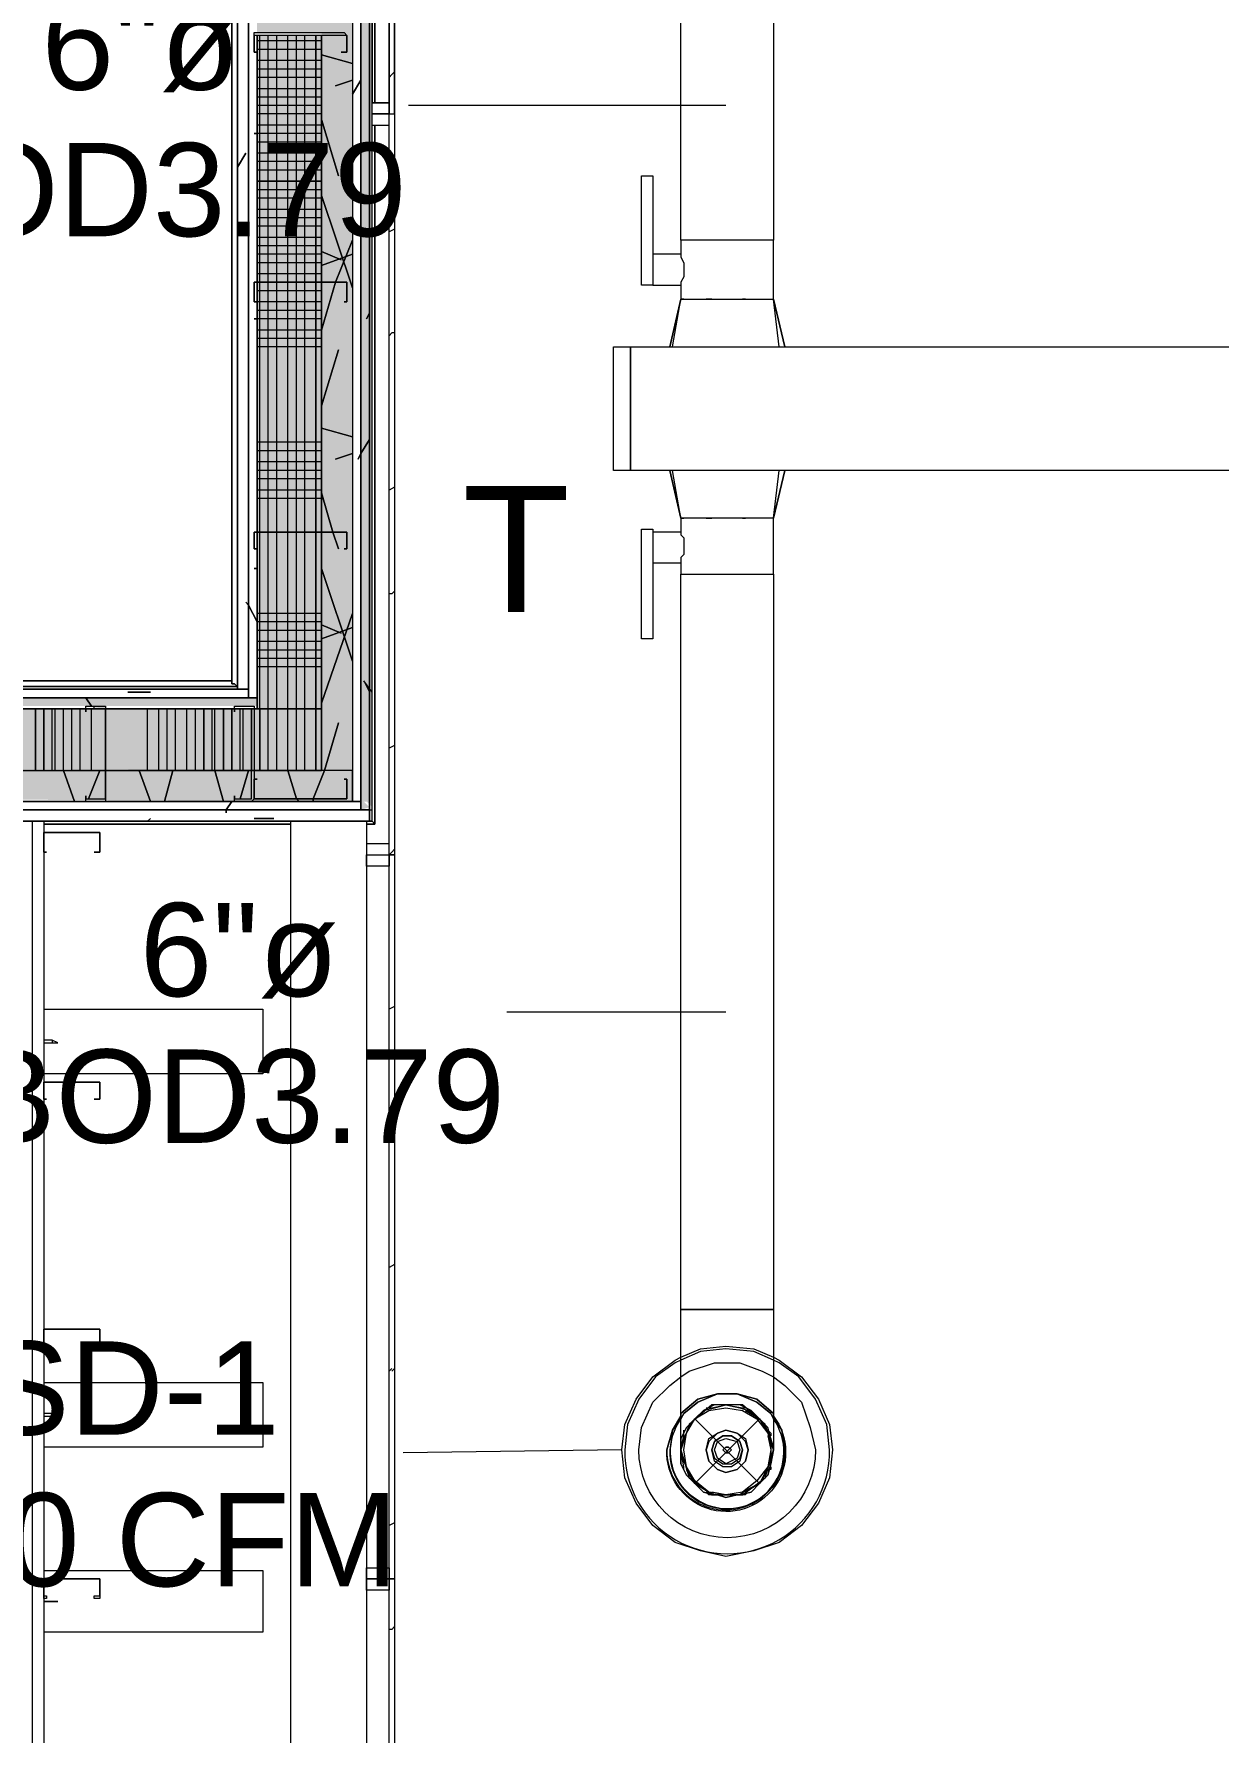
# Model space of a CAD drawing. Header units: metres. Extents: x 98 to 337, y -7 to 53.
# Drawn here: x 122.169 to 124.101, y 17.793 to 20.565 of the extents above; entities that cross this region are included whole.
import ezdxf

# ---------------------------------------------------------------- set-up
doc = ezdxf.new("R2010")
doc.units = ezdxf.units.M
doc.layers.add('HVAC - Ductos', color=5, linetype='Continuous', lineweight=0)
doc.layers.add('PDF_Text', color=7, linetype='Continuous', lineweight=0)
doc.layers.add('PDF_Geometry', color=7, linetype='Continuous', lineweight=0, true_color=0xaaaaaa)
doc.layers.add('PDF_Solid Fills', color=7, linetype='Continuous', lineweight=0, true_color=0xffffff)
doc.styles.add('PDF Helvetica', font='')
doc.styles.get('PDF Helvetica').set_extended_font_data('Helvetica')

msp = doc.modelspace()

# ---------------------------------------------------------------- hatches: boundary and pattern name
at = {"layer": 'PDF_Solid Fills', "lineweight": 0, "transparency": 33554559}
for points in [[(122.7114, 19.312), (122.7206, 19.3028), (122.7206, 23.8937), (122.7023, 23.8937), (122.7023, 19.2982), (122.7024, 19.2982), (122.716, 19.3028), (122.7069, 19.312)], [(122.6381, 22.597), (122.6747, 22.597), (122.6702, 22.5238), (122.6702, 22.5283), (122.6656, 22.5283), (122.6656, 22.5924), (122.6381, 22.5924), (122.6381, 19.3624), (122.6885, 19.3624), (122.6885, 23.8295), (122.6381, 23.8295), (122.6381, 23.5867), (122.6656, 23.5867), (122.6656, 23.6554), (122.6702, 23.66), (122.6747, 23.66), (122.6747, 23.5775), (122.6381, 23.5775)], [(122.6381, 22.597), (122.6747, 22.597), (122.6702, 22.5238), (122.6702, 22.5283), (122.6656, 22.5283), (122.6656, 22.5924), (122.6381, 22.5924), (122.6381, 19.3624), (122.6885, 19.3624), (122.6885, 23.8295), (122.6381, 23.8295), (122.6381, 23.5867), (122.6656, 23.5867), (122.6656, 23.6554), (122.6702, 23.66), (122.6747, 23.66), (122.6747, 23.5775), (122.6381, 23.5775)], [(121.8822, 19.3669), (122.6381, 19.3624), (122.6381, 19.4631), (118.7711, 19.4631), (118.7711, 19.3624), (121.8776, 19.3669)], [(121.0391, 19.4631), (121.0391, 19.4677), (121.0666, 19.4677), (121.4415, 19.4631), (121.4423, 19.4631), (121.4423, 19.4677), (121.4743, 19.4677), (121.863, 19.4631), (121.8638, 19.4631), (121.8638, 19.4677), (122.2533, 19.4677), (122.2853, 19.4631), (122.2854, 19.4631), (122.2854, 19.4677), (122.5327, 19.4677), (122.5327, 19.4815), (118.872, 19.4815), (118.872, 19.4631), (118.8723, 19.4631), (119.0094, 19.4677), (119.0369, 19.4677), (120.6279, 19.4631), (120.6314, 19.4631), (120.6314, 19.4677), (120.6588, 19.4677), (121.0383, 19.4631)], [(118.8732, 19.4631), (119.4126, 19.4677), (119.4447, 19.4677), (121.2186, 19.4631), (121.2224, 19.4631), (121.2224, 19.4677), (122.5327, 19.4677), (122.5327, 19.4815), (118.872, 19.4815), (118.872, 19.4631)], [(122.5236, 19.3165), (122.6885, 19.312), (122.6885, 19.3624), (118.7207, 19.3624), (118.7207, 19.3165)], [(121.8776, 19.3165), (122.6885, 19.312), (122.6885, 19.3624), (118.7253, 19.3624), (118.7253, 19.3165)]]:
    msp.add_hatch(color=256, dxfattribs=at).paths.add_polyline_path(points)
h = msp.add_hatch(color=256, dxfattribs=at)
h.paths.add_polyline_path([(122.6381, 23.6874), (122.6381, 23.7241), (122.5327, 23.7241), (122.5327, 23.6874)])
h.paths.add_polyline_path([(122.6381, 20.5627), (122.5327, 20.5627), (122.5327, 19.4632), (122.6381, 19.4632)])
h.paths.add_polyline_path([(122.6381, 23.5775), (122.5327, 23.5775), (122.5327, 20.5673), (122.6381, 20.5673), (122.6381, 22.5924), (122.6015, 22.597), (122.6381, 22.597)])
h.paths.add_polyline_path([(122.6381, 23.6829), (122.5327, 23.6829), (122.5327, 23.5821), (122.5969, 23.5867), (122.6381, 23.5867)])
h = msp.add_hatch(color=256, dxfattribs=at)
h.paths.add_polyline_path([(122.6381, 23.6874), (122.6381, 23.7241), (122.5327, 23.7241), (122.5327, 23.6874)])
h.paths.add_polyline_path([(122.6381, 20.5627), (122.5327, 20.5627), (122.5327, 19.4632), (122.6381, 19.4632)])
h.paths.add_polyline_path([(122.6381, 23.5775), (122.5327, 23.5775), (122.5327, 20.5673), (122.6381, 20.5673), (122.6381, 22.5924), (122.6015, 22.597), (122.6381, 22.597)])
h.paths.add_polyline_path([(122.6381, 23.6829), (122.5327, 23.6829), (122.5327, 23.5821), (122.5969, 23.5867), (122.6381, 23.5867)])

# ---------------------------------------------------------------- linework, layer by layer
at = {"layer": 'HVAC - Ductos', "lineweight": 0}
for points in [[(123.3758, 21.502), (123.3758, 20.2283), (123.3712, 20.2283), (123.3666, 20.2283), (123.3529, 20.2283), (123.3391, 20.2283), (123.3208, 20.2283), (123.2979, 20.2283), (123.2796, 20.2283), (123.2612, 20.2283), (123.2475, 20.2283), (123.2337, 20.2283), (123.2245, 20.2283), (123.2245, 21.502)], [(123.2245, 20.2054), (123.2245, 20.2008), (123.2291, 20.1916), (123.2291, 20.1825), (123.2291, 20.1779), (123.2291, 20.1688), (123.2245, 20.1596), (123.2245, 20.155)], [(123.2109, 20.0542), (123.2245, 20.1321), (123.2063, 20.0542), (123.2109, 20.0542), (123.2154, 20.0542), (123.2245, 20.0542)], [(123.2063, 20.0542), (123.2245, 20.1321)], [(123.3758, 20.0542), (123.385, 20.0542), (123.3758, 20.1321)], [(123.3941, 20.0542), (123.3758, 20.1321), (123.3941, 20.0542)], [(123.2291, 20.0542), (123.2475, 20.0542)], [(123.2521, 20.0542), (123.2567, 20.0542), (123.2658, 20.0542), (123.2796, 20.0542), (123.2842, 20.0542), (123.2887, 20.0542), (123.3116, 20.0542), (123.3162, 20.0542), (123.3208, 20.0542), (123.3345, 20.0542), (123.3437, 20.0542), (123.3483, 20.0542), (123.3529, 20.0542), (123.3712, 20.0542)], [(123.3896, 20.0542), (123.3941, 20.0542)], [(123.2245, 19.8526), (123.2154, 19.8526), (123.2109, 19.8526), (123.2063, 19.8526), (123.2245, 19.7747), (123.2063, 19.8526)], [(123.2245, 19.7747), (123.2291, 19.7747), (123.2245, 19.7747), (123.2109, 19.8526)], [(123.2475, 19.8526), (123.2291, 19.8526)], [(123.3712, 19.8526), (123.3529, 19.8526), (123.3483, 19.8526), (123.3437, 19.8526), (123.3345, 19.8526), (123.3208, 19.8526), (123.3162, 19.8526), (123.3116, 19.8526), (123.2887, 19.8526), (123.2842, 19.8526), (123.2796, 19.8526), (123.2658, 19.8526), (123.2567, 19.8526), (123.2521, 19.8526)], [(123.3941, 19.8526), (123.3896, 19.8526), (123.385, 19.8526), (123.3758, 19.8526)], [(123.3941, 19.8526), (123.3758, 19.7747), (123.3941, 19.8526)], [(123.3758, 19.7747), (123.385, 19.8526)], [(123.2245, 19.7518), (123.2245, 19.7472), (123.2291, 19.7426), (123.2291, 19.7335), (123.2291, 19.7243), (123.2291, 19.7152), (123.2245, 19.7106), (123.2245, 19.706), (123.2245, 19.7014)], [(123.2245, 18.2536), (123.2245, 18.2673), (123.2245, 18.2949), (123.2245, 18.3315), (123.2245, 18.3773), (123.2245, 18.4277), (123.2245, 18.4827), (123.2337, 18.4827), (123.2475, 18.4827), (123.2612, 18.4827), (123.2796, 18.4827), (123.2979, 18.4827), (123.3208, 18.4827), (123.3391, 18.4827), (123.3529, 18.4827), (123.3666, 18.4827), (123.3712, 18.4827), (123.3758, 18.4827), (123.3758, 18.446), (123.3758, 18.3956), (123.3758, 18.3452), (123.3758, 18.3086), (123.3758, 18.2765), (123.3758, 18.2582), (123.3758, 18.2536), (123.3712, 18.2307), (123.3666, 18.2124), (123.3529, 18.1986), (123.3391, 18.1848), (123.3208, 18.1802), (123.3391, 18.1848), (123.3529, 18.1986), (123.3666, 18.2124), (123.3712, 18.2307), (123.3758, 18.2536), (123.3758, 18.2582), (123.3758, 18.2536)], [(123.2245, 18.4048), (123.2567, 18.4185), (123.2979, 18.4231), (123.3437, 18.4185), (123.3758, 18.4048)], [(123.3758, 18.4002), (123.3437, 18.414), (123.2979, 18.4185), (123.2567, 18.414), (123.2245, 18.4002)], [(123.3758, 18.4048), (123.385, 18.4002), (123.4216, 18.3727), (123.4491, 18.3361), (123.4674, 18.2949), (123.472, 18.2536), (123.4674, 18.2078), (123.4491, 18.1665), (123.4216, 18.1299), (123.385, 18.1024), (123.3437, 18.0886), (123.2979, 18.0795), (123.2567, 18.0886), (123.2154, 18.1024), (123.1787, 18.1299), (123.1513, 18.1665), (123.1329, 18.2078), (123.1283, 18.2536), (123.1329, 18.2949), (123.1513, 18.3361), (123.1787, 18.3727), (123.2154, 18.4002), (123.2245, 18.4048)], [(123.2245, 18.3727), (123.2383, 18.3819), (123.2796, 18.3956), (123.3208, 18.3956), (123.3574, 18.3819), (123.3758, 18.3727)], [(123.2658, 18.3223), (123.2704, 18.3223), (123.275, 18.3223), (123.2979, 18.3269), (123.2796, 18.3269), (123.2612, 18.3177), (123.2475, 18.304), (123.2337, 18.2903), (123.2245, 18.2719), (123.2245, 18.2582)], [(123.3758, 18.2582), (123.3712, 18.2719), (123.3712, 18.2536), (123.3712, 18.2353), (123.362, 18.2169), (123.3529, 18.1986), (123.3345, 18.1894), (123.3208, 18.1802), (123.3162, 18.1802), (123.3208, 18.1802), (123.2979, 18.1802), (123.2796, 18.1802), (123.2842, 18.1802), (123.2796, 18.1802), (123.2612, 18.1894), (123.2475, 18.1986), (123.2383, 18.2169), (123.2291, 18.2353), (123.2245, 18.2536), (123.2291, 18.2719), (123.2383, 18.2903), (123.2475, 18.304), (123.2612, 18.3177), (123.2796, 18.3223), (123.2979, 18.3269), (123.3253, 18.3223), (123.3299, 18.3223)], [(123.2337, 18.2811), (123.2475, 18.304), (123.2704, 18.3177)], [(123.2475, 18.304), (123.3529, 18.1986)], [(123.3529, 18.304), (123.2475, 18.1986)], [(123.3299, 18.3177), (123.3529, 18.304), (123.3666, 18.2811)], [(123.2291, 18.2261), (123.2245, 18.2536), (123.2291, 18.2765), (123.2291, 18.2811), (123.2291, 18.2857)], [(123.3666, 18.2857), (123.3712, 18.2811), (123.3712, 18.2765)], [(123.3666, 18.2765), (123.3712, 18.2536), (123.3666, 18.2261)], [(123.2291, 18.2215), (123.2291, 18.2261)], [(123.2704, 18.1848), (123.2475, 18.1986), (123.2337, 18.2215)], [(123.3666, 18.2215), (123.3529, 18.1986), (123.3299, 18.1848)], [(123.3712, 18.2261), (123.3712, 18.2215), (123.3666, 18.2215)], [(123.275, 18.1802), (123.2704, 18.1802), (123.2658, 18.1848)], [(123.3253, 18.1848), (123.2979, 18.1802), (123.275, 18.1848)], [(123.3299, 18.1848), (123.3299, 18.1802), (123.3253, 18.1802)]]:
    msp.add_lwpolyline(points, dxfattribs=at)
for points in [[(123.1605, 20.3337), (123.1787, 20.3337), (123.1787, 20.155), (123.1605, 20.155)], [(123.1787, 20.2054), (123.1787, 20.2008), (123.1787, 20.1962), (123.1787, 20.1916), (123.1787, 20.1871), (123.1787, 20.1825), (123.1787, 20.1733), (123.1787, 20.1688), (123.1787, 20.1642), (123.1787, 20.1596), (123.1787, 20.155), (123.2245, 20.155), (123.2245, 20.1321), (123.2291, 20.1321), (123.2245, 20.1321), (123.2291, 20.1321), (123.2337, 20.1321), (123.2475, 20.1321), (123.2612, 20.1321), (123.2796, 20.1321), (123.2979, 20.1321), (123.3208, 20.1321), (123.3391, 20.1321), (123.3529, 20.1321), (123.3666, 20.1321), (123.3712, 20.1321), (123.3758, 20.1321), (123.3758, 20.2283), (123.3712, 20.2283), (123.3666, 20.2283), (123.3529, 20.2283), (123.3391, 20.2283), (123.3208, 20.2283), (123.2979, 20.2283), (123.2796, 20.2283), (123.2612, 20.2283), (123.2475, 20.2283), (123.2337, 20.2283), (123.2245, 20.2283), (123.2245, 20.2054)], [(123.275, 20.1321), (123.2704, 20.1321), (123.2658, 20.1321), (123.2704, 20.1321)], [(123.3299, 20.1321), (123.3253, 20.1321)], [(123.1421, 20.0542), (123.1421, 19.8526), (123.1147, 19.8526), (123.1147, 20.0542)], [(123.1421, 20.0542), (125.9873, 20.0542), (125.9873, 19.8526), (123.1421, 19.8526)], [(123.1787, 19.7518), (123.1787, 19.7472), (123.1787, 19.7426), (123.1787, 19.7335), (123.1787, 19.7289), (123.1787, 19.7198), (123.1787, 19.7152), (123.1787, 19.7106), (123.1787, 19.706), (123.1787, 19.7014), (123.2245, 19.7014), (123.2245, 19.6831), (123.2337, 19.6831), (123.2475, 19.6831), (123.2612, 19.6831), (123.2796, 19.6831), (123.2979, 19.6831), (123.3208, 19.6831), (123.3391, 19.6831), (123.3529, 19.6831), (123.3666, 19.6831), (123.3712, 19.6831), (123.3758, 19.6831), (123.3758, 18.4827), (123.3712, 18.4827), (123.3666, 18.4827), (123.3529, 18.4827), (123.3391, 18.4827), (123.3208, 18.4827), (123.2979, 18.4827), (123.2796, 18.4827), (123.2612, 18.4827), (123.2475, 18.4827), (123.2337, 18.4827), (123.2245, 18.4827), (123.2245, 19.6831), (123.2337, 19.6831), (123.2475, 19.6831), (123.2612, 19.6831), (123.2796, 19.6831), (123.2979, 19.6831), (123.3208, 19.6831), (123.3391, 19.6831), (123.3529, 19.6831), (123.3666, 19.6831), (123.3712, 19.6831), (123.3758, 19.6831), (123.3758, 19.7747), (123.3712, 19.7747), (123.3666, 19.7747), (123.3529, 19.7747), (123.3391, 19.7747), (123.3208, 19.7747), (123.2979, 19.7747), (123.2796, 19.7747), (123.2612, 19.7747), (123.2475, 19.7747), (123.2337, 19.7747), (123.2291, 19.7747), (123.2245, 19.7747), (123.2245, 19.7518)], [(123.2658, 19.7747), (123.2704, 19.7747), (123.275, 19.7747), (123.2704, 19.7747)], [(123.3253, 19.7747), (123.3299, 19.7747)], [(123.1605, 19.7564), (123.1787, 19.7564), (123.1787, 19.5777), (123.1605, 19.5777)], [(123.2245, 18.3131), (123.2521, 18.3361), (123.2842, 18.3452), (123.3162, 18.3452), (123.3483, 18.3361), (123.3758, 18.3131), (123.3758, 18.3086), (123.3758, 18.3131), (123.3483, 18.3361), (123.3162, 18.3452), (123.2842, 18.3452), (123.2521, 18.3361), (123.2245, 18.3131), (123.2245, 18.3086)], [(123.3712, 18.3131), (123.3483, 18.3315), (123.3162, 18.3452), (123.2842, 18.3452), (123.2521, 18.3315), (123.2291, 18.3131), (123.2245, 18.304), (123.2291, 18.3131), (123.2521, 18.3315), (123.2842, 18.3452), (123.3162, 18.3452), (123.3483, 18.3315), (123.3712, 18.3131), (123.3758, 18.304)], [(123.362, 18.2949), (123.3253, 18.3269), (123.275, 18.3269), (123.2383, 18.2949), (123.2245, 18.2536), (123.2383, 18.2078), (123.275, 18.1802), (123.3253, 18.1802), (123.362, 18.2078), (123.3758, 18.2536)], [(123.3208, 18.3223), (123.3345, 18.3177), (123.3529, 18.304), (123.362, 18.2903), (123.3712, 18.2719), (123.3666, 18.2903), (123.3529, 18.304), (123.3391, 18.3177), (123.3208, 18.3269), (123.2979, 18.3269)], [(123.2245, 18.3086), (123.2109, 18.2857), (123.2017, 18.2536), (123.2109, 18.2857)], [(123.3666, 18.2261), (123.3483, 18.2032), (123.3253, 18.1848), (123.2979, 18.1802), (123.2704, 18.1848), (123.2475, 18.2032), (123.2337, 18.2261), (123.2291, 18.2536), (123.2337, 18.2811), (123.2475, 18.304), (123.2704, 18.3177), (123.2979, 18.3223), (123.3253, 18.3177), (123.3483, 18.304), (123.3666, 18.2811), (123.3712, 18.2536)], [(123.2704, 18.2673), (123.2658, 18.2536), (123.2704, 18.2719), (123.2842, 18.2811), (123.2979, 18.2857), (123.3162, 18.2811), (123.3299, 18.2719), (123.3345, 18.2536), (123.3299, 18.2673), (123.3162, 18.2811), (123.2979, 18.2857), (123.2842, 18.2811)], [(123.2796, 18.2673), (123.275, 18.2536), (123.2796, 18.2673), (123.2933, 18.2765), (123.3071, 18.2765), (123.3208, 18.2673), (123.3253, 18.2536), (123.3208, 18.2673), (123.3071, 18.2765), (123.2933, 18.2765)], [(123.3162, 18.2399), (123.2979, 18.2307), (123.2842, 18.2399), (123.2796, 18.2536), (123.2842, 18.2673), (123.2979, 18.2719), (123.3162, 18.2673), (123.3208, 18.2536)], [(123.2245, 18.2582), (123.2245, 18.2536), (123.2245, 18.2307), (123.2337, 18.2124), (123.2475, 18.1986), (123.2612, 18.1848), (123.2796, 18.1802), (123.2612, 18.1848), (123.2475, 18.1986), (123.2337, 18.2124), (123.2245, 18.2307), (123.2245, 18.2536)], [(123.3299, 18.2353), (123.3345, 18.2536), (123.3299, 18.2353), (123.3162, 18.2215), (123.2979, 18.2169), (123.2842, 18.2215), (123.2704, 18.2353), (123.2658, 18.2536), (123.2704, 18.2353), (123.2842, 18.2215), (123.2979, 18.2169), (123.3162, 18.2215)], [(123.3208, 18.2399), (123.3253, 18.2536), (123.3208, 18.2353), (123.3071, 18.2261), (123.2933, 18.2261), (123.2796, 18.2353), (123.275, 18.2536), (123.2796, 18.2399), (123.2933, 18.2307), (123.3071, 18.2307)], [(123.2979, 18.2582), (123.2933, 18.2536), (123.2979, 18.2582), (123.3025, 18.2582), (123.3071, 18.2536), (123.3025, 18.2582)], [(123.3025, 18.249), (123.3071, 18.2536), (123.3025, 18.249), (123.2979, 18.249), (123.2933, 18.2536), (123.2979, 18.249)], [(123.2842, 18.1802), (123.2979, 18.1757), (123.3162, 18.1802), (123.2979, 18.1757)]]:
    msp.add_lwpolyline(points, close=True, dxfattribs=at)
for points in [[(123.2245, 18.4002), (123.2154, 18.3956), (123.1833, 18.3727), (123.1559, 18.3361), (123.1375, 18.2949), (123.1329, 18.2536, 1.013803), (123.4674, 18.2536), (123.4628, 18.2949), (123.4445, 18.3361), (123.417, 18.3727), (123.385, 18.3956), (123.3758, 18.4002)], [(123.3758, 18.3727), (123.3941, 18.3589), (123.4216, 18.3315), (123.4354, 18.2903), (123.4445, 18.2536, -0.994342), (123.1559, 18.2536), (123.1605, 18.2903), (123.1787, 18.3315), (123.2063, 18.3589), (123.2245, 18.3727)]]:
    msp.add_lwpolyline(points, format="xyb", dxfattribs=at)
msp.add_lwpolyline([(123.2245, 18.304), (123.2109, 18.2857), (123.2063, 18.2536, 1.387296), (123.3758, 18.304), (123.3896, 18.2857), (123.3941, 18.2536), (123.3896, 18.2857), (123.3758, 18.3086, -1.420897), (123.2017, 18.2536, 1.018374), (123.3941, 18.2536, -1.387316)], format="xyb", close=True, dxfattribs=at)
at = {"layer": 'PDF_Geometry', "lineweight": 0}
for points in [[(118.6887, 19.4953), (118.6887, 19.2798), (122.7206, 19.2798), (122.7206, 19.4953), (122.7206, 23.692), (122.7206, 23.912), (118.6887, 23.912), (118.6887, 23.692)], [(122.7206, 19.2798), (122.7206, 23.9074), (122.716, 23.9074), (122.716, 19.2798)], [(122.7023, 19.2982), (122.7023, 19.312), (122.7023, 19.4953), (122.7023, 23.692), (122.7023, 23.8753), (122.7023, 23.8937), (118.7071, 23.8937), (118.7071, 23.8753), (118.7071, 23.692), (118.7071, 19.4953), (118.7071, 19.312), (118.7071, 19.2982)], [(122.7023, 19.312), (122.7023, 23.8753), (122.6885, 23.8753), (122.6885, 19.312)], [(122.716, 19.2982), (122.716, 23.8937), (122.7023, 23.8937), (122.7023, 19.2982)], [(122.519, 19.4815), (122.519, 19.4953), (122.519, 23.692), (122.519, 23.7104), (118.8903, 23.7104), (118.8903, 23.692), (118.8903, 19.4953), (118.8903, 19.4815)], [(118.904, 23.692), (122.5006, 23.692), (122.5006, 19.4953), (118.904, 19.4953)], [(122.5006, 23.692), (122.5006, 19.4953), (122.519, 19.4953), (122.519, 23.692)], [(122.4915, 22.6062), (122.4915, 19.509), (118.9178, 19.509), (118.9132, 19.5044), (118.9086, 19.4998), (118.904, 19.4998), (122.5006, 19.4998), (118.9086, 19.4998), (122.5006, 19.4998), (122.4961, 19.5044), (122.4915, 19.5044), (122.4915, 19.509)], [(122.7252, 20.4528), (122.7252, 21.6211)], [(122.5282, 20.5627), (122.5282, 20.5673), (122.6747, 20.5673), (122.6793, 20.5627), (122.6793, 20.5353), (122.6702, 20.5353), (122.6793, 20.5353), (122.6793, 20.5627), (122.6747, 20.5627), (122.5282, 20.5627), (122.5282, 20.5353)], [(122.6289, 20.5627), (122.6289, 20.1596), (122.6289, 19.7518), (122.6289, 19.4631), (122.6289, 19.7518), (122.6289, 20.1596)], [(122.5327, 20.5353), (122.5282, 20.5353)], [(122.5327, 20.3245), (122.6381, 20.3245)], [(122.5282, 20.1596), (122.6747, 20.1596), (122.6793, 20.1596), (122.6793, 20.1275), (122.6747, 20.1275), (122.6793, 20.1275), (122.6793, 20.1596), (122.6747, 20.1596), (122.5282, 20.1596), (122.5282, 20.1275)], [(122.5327, 20.1275), (122.5282, 20.1275)], [(122.5282, 19.7518), (122.6747, 19.7518), (122.6793, 19.7518), (122.6793, 19.7243), (122.6747, 19.7243), (122.6793, 19.7243), (122.6793, 19.7518), (122.6747, 19.7518), (122.5282, 19.7518), (122.5282, 19.7243)], [(122.5327, 19.7243), (122.5282, 19.7243)], [(122.519, 19.4953), (118.8903, 19.4953), (118.8903, 19.4815), (122.519, 19.4815)], [(118.9636, 19.4953), (122.4044, 19.4953)], [(118.872, 19.4631), (122.5327, 19.4631), (122.5327, 19.4815), (118.872, 19.4815)], [(122.1708, 19.4631), (122.1708, 19.3624)], [(122.1846, 19.4631), (122.1846, 19.3624)], [(122.2854, 19.4677), (122.2854, 19.4631), (122.2854, 19.3165), (122.2854, 19.312), (122.2533, 19.312), (122.2533, 19.3211), (122.2533, 19.3165), (122.2854, 19.3165), (122.2854, 19.4631), (122.2533, 19.4631), (122.2533, 19.4586), (122.2533, 19.4677)], [(122.4457, 19.4631), (122.4457, 19.3624)], [(122.4778, 19.4631), (122.4778, 19.3624)], [(122.4915, 19.4631), (122.4915, 19.3624)], [(122.5236, 19.4677), (122.5282, 19.4677), (122.5282, 19.4631), (122.5282, 19.3165), (122.5236, 19.312), (122.4961, 19.312), (122.4961, 19.3211), (122.4961, 19.3165), (122.5236, 19.3165), (122.5236, 19.4631), (122.4961, 19.4631), (122.4961, 19.4586), (122.4961, 19.4677)], [(122.5236, 19.4631), (122.5236, 19.3624)], [(122.5373, 19.4631), (122.5373, 19.3624)], [(122.6289, 19.4631), (122.6289, 19.3624)], [(122.6793, 19.3165), (122.6747, 19.3165), (122.5282, 19.3165), (122.5282, 19.3486), (122.5327, 19.3486), (122.5282, 19.3486), (122.5282, 19.3165), (122.6747, 19.3165), (122.6793, 19.3165), (122.6793, 19.3486)], [(122.6747, 19.3486), (122.6793, 19.3486)], [(118.6887, 19.2798), (122.716, 19.2798), (122.716, 19.2982), (118.6887, 19.2982)], [(118.7071, 19.2982), (122.7023, 19.2982), (122.7023, 19.312), (118.7071, 19.312)], [(122.1846, 19.2753), (122.5877, 19.2753)], [(122.1846, 19.2616), (122.2762, 19.2616), (122.2762, 19.2295), (122.267, 19.2295), (122.2762, 19.2295), (122.2762, 19.2616), (122.1846, 19.2616), (122.1846, 19.2295)], [(122.1891, 19.2295), (122.1846, 19.2295)], [(122.7573, 18.0428), (122.7481, 18.0428), (122.7481, 19.2249), (122.7573, 19.2249)], [(122.1846, 18.8538), (122.2762, 18.8538), (122.2762, 18.8263), (122.267, 18.8263), (122.2762, 18.8263), (122.2762, 18.8538), (122.1846, 18.8538), (122.1846, 18.8263)], [(122.1891, 18.8263), (122.1846, 18.8263)], [(122.1846, 18.446), (122.1846, 18.4506), (122.2762, 18.4506), (122.2762, 18.446), (122.2762, 18.4185), (122.267, 18.4185), (122.2762, 18.4185), (122.2762, 18.446), (122.2762, 18.4506), (122.1846, 18.4506), (122.1846, 18.446), (122.1846, 18.4185)], [(122.1891, 18.4185), (122.1846, 18.4185)], [(122.7114, 18.0428), (122.7114, 18.0612), (122.7481, 18.0612), (122.7481, 18.0428)], [(122.1846, 18.0428), (122.2762, 18.0428), (122.2762, 18.0108), (122.267, 18.0108), (122.267, 18.0154), (122.2762, 18.0154), (122.2762, 18.0428), (122.1846, 18.0428), (122.1846, 18.0154), (122.1891, 18.0154), (122.1891, 18.0108), (122.1846, 18.0108)], [(122.7114, 18.0245), (122.7114, 18.0428), (122.7481, 18.0428), (122.7481, 18.0245)], [(122.7573, 16.8241), (122.7481, 16.8241), (122.7481, 18.0428), (122.7573, 18.0428)]]:
    msp.add_lwpolyline(points, close=True, dxfattribs=at)
for points in [[(118.6887, 23.8937), (118.6887, 19.2798), (122.716, 19.2798), (122.7206, 19.2798), (118.8536, 19.2798), (122.7206, 19.2798), (122.7252, 19.2753), (122.7114, 19.2753), (122.7252, 19.2753), (122.7252, 20.4162), (122.7252, 19.2753), (122.7206, 19.2798), (122.7206, 20.4162)], [(122.6381, 23.692), (122.6381, 23.6874), (122.6381, 23.8295), (122.6885, 23.8295), (122.6885, 19.3624), (122.6381, 19.3624), (122.6381, 19.7518), (122.6381, 20.1596), (122.6381, 20.5627), (122.6381, 20.1596), (122.6381, 19.7518), (122.6381, 19.4953), (122.6381, 19.4631), (122.6381, 19.3624), (122.5282, 19.3624), (122.2854, 19.3624), (121.8822, 19.3624), (121.8822, 19.4631)], [(122.6885, 23.692), (122.6885, 19.4953), (122.6885, 19.3624), (122.6885, 19.312), (118.7207, 19.312), (122.6885, 19.312), (122.6885, 19.3624), (122.5282, 19.3624), (122.2854, 19.3624), (121.8822, 19.3624), (122.2854, 19.3624), (122.5282, 19.3624), (122.6381, 19.3624), (122.6381, 19.4631), (118.8674, 19.4631), (118.872, 19.4631), (118.872, 23.7241)], [(122.5327, 23.692), (122.5327, 23.7104), (122.5327, 23.7241), (118.872, 23.7241), (118.872, 23.7104), (118.872, 23.692), (118.872, 19.4953), (118.872, 19.4815), (118.872, 19.4631), (122.5327, 19.4631), (122.5327, 19.4815), (122.5327, 19.4953), (122.5327, 19.7518), (122.5327, 20.1596), (122.5327, 20.5627), (122.5327, 20.1596), (122.5327, 19.7518), (122.5327, 19.4631), (122.6381, 19.4631), (122.6381, 19.7518), (122.6381, 20.1596), (122.6381, 20.5627)], [(122.5327, 23.6874), (122.5327, 23.7104), (122.5282, 23.7104), (122.519, 23.7104), (122.519, 19.4815), (122.5327, 19.4815), (122.5327, 19.7518), (122.5327, 20.1596), (122.5327, 20.5627)], [(118.904, 23.692), (118.904, 19.4953), (122.5006, 19.4953), (122.5006, 23.692)], [(118.904, 23.692), (118.904, 19.4998), (118.9086, 19.4998), (118.9132, 19.5044), (118.9178, 19.509), (118.9132, 19.5044), (118.9086, 19.4998), (118.904, 19.4998), (122.5006, 19.4998), (118.9086, 19.4998), (122.5006, 19.4998), (122.4961, 19.5044), (122.4915, 19.5044), (122.4915, 19.509), (122.4915, 22.6062)], [(118.9178, 23.6829), (118.9178, 19.509), (122.4915, 19.509), (122.4915, 19.5044), (122.4961, 19.5044), (122.5006, 19.4998), (122.5006, 22.6062)], [(122.5006, 23.692), (122.5006, 19.4953), (122.5006, 23.692)], [(122.716, 23.692), (122.716, 19.4953), (122.716, 19.2982), (122.716, 19.2798), (122.7206, 19.2798), (122.7206, 20.4162), (122.7481, 20.4162), (122.7481, 20.4345), (122.7206, 20.4345), (122.7481, 20.4345), (122.7481, 21.6578)], [(122.5006, 22.6062), (122.5006, 19.4998), (122.4961, 19.5044), (122.4915, 19.5044), (122.4915, 19.509), (118.9178, 19.509), (122.4915, 19.509), (122.4915, 22.6062)], [(122.5006, 22.6062), (122.5006, 19.4998), (122.5006, 22.6062)], [(122.5006, 22.6062), (122.5006, 19.4953), (122.5006, 22.6062)], [(122.5006, 22.6062), (122.5006, 19.4998), (122.5006, 22.6062)], [(122.7481, 21.6578), (122.7481, 20.4345), (122.7573, 20.4345)], [(122.7573, 21.6578), (122.7573, 20.4345), (122.7573, 21.6578)], [(122.7206, 21.6211), (122.7206, 20.4528), (122.7481, 20.4528), (122.7481, 20.4345), (122.7481, 20.4528), (122.7206, 20.4528), (122.7206, 21.6211), (122.7481, 21.6211), (122.7481, 21.6395), (122.7206, 21.6395), (122.7481, 21.6395)], [(122.6381, 20.5536), (122.5327, 20.5536)], [(122.5373, 19.4631), (122.5373, 19.7518), (122.5373, 20.1596), (122.5373, 20.5627)], [(122.5511, 19.3624), (122.5511, 19.4631), (122.5511, 19.7518), (122.5511, 20.1596), (122.5511, 20.5627)], [(122.5649, 19.3624), (122.5649, 19.4631), (122.5649, 19.7518), (122.5649, 20.1596), (122.5649, 20.5627)], [(122.5831, 19.3624), (122.5831, 19.4631), (122.5831, 19.7518), (122.5831, 20.1596), (122.5831, 20.5627)], [(122.5969, 19.3624), (122.5969, 19.4631), (122.5969, 19.7518), (122.5969, 20.1596), (122.5969, 20.5627)], [(122.6107, 19.3624), (122.6107, 19.4631), (122.6107, 19.7518), (122.6107, 20.1596), (122.6107, 20.5627)], [(122.6381, 20.5399), (122.5327, 20.5399)], [(122.6381, 20.5215), (122.5327, 20.5215)], [(122.6381, 20.5078), (122.5327, 20.5078)], [(122.6381, 20.4941), (122.5327, 20.4941)], [(122.7573, 20.5032), (122.7527, 20.4986), (122.7481, 20.4941)], [(122.6381, 20.4757), (122.5327, 20.4757)], [(122.6381, 20.462), (122.5327, 20.462)], [(122.6381, 20.4482), (122.5327, 20.4482)], [(122.6381, 20.4345), (122.5327, 20.4345)], [(122.7573, 19.2341), (122.7527, 19.2295), (122.7481, 19.2249), (122.7481, 20.4345), (122.7573, 20.4345), (122.7573, 19.2249), (122.7481, 19.2249), (122.7481, 19.2432), (122.7114, 19.2432), (122.7114, 19.2249), (122.7481, 19.2249), (122.7481, 19.2066), (122.7114, 19.2066), (122.7114, 19.2249), (122.7481, 19.2249)], [(122.6381, 20.4162), (122.5327, 20.4162)], [(122.6381, 20.4024), (122.5327, 20.4024)], [(122.6381, 20.3886), (122.5327, 20.3886)], [(122.6381, 20.3703), (122.5327, 20.3703)], [(122.6381, 20.3566), (122.5327, 20.3566)], [(122.6381, 20.3428), (122.5327, 20.3428)], [(122.6381, 20.3108), (122.5327, 20.3108)], [(122.6381, 20.297), (122.5327, 20.297)], [(122.6381, 20.2787), (122.5327, 20.2787)], [(122.6381, 20.265), (122.5327, 20.265)], [(122.6381, 20.2512), (122.5327, 20.2512)], [(122.7573, 20.2466), (122.7481, 20.242)], [(122.6381, 20.2329), (122.5327, 20.2329)], [(122.6381, 20.2192), (122.5327, 20.2192)], [(122.6381, 20.2054), (122.5327, 20.2054)], [(122.6381, 20.1916), (122.5327, 20.1916)], [(122.6381, 20.1733), (122.5327, 20.1733)], [(122.6381, 20.1458), (122.5327, 20.1458)], [(122.6381, 20.1275), (122.5327, 20.1275)], [(122.6381, 20.1137), (122.5327, 20.1137)], [(122.6381, 20.1), (122.5327, 20.1)], [(122.6381, 20.0817), (122.5327, 20.0817)], [(122.7573, 20.0771), (122.7527, 20.0771), (122.7481, 20.0725)], [(122.6381, 20.0679), (122.5327, 20.0679)], [(122.6381, 20.0542), (122.5327, 20.0542)], [(122.6381, 19.8984), (122.5327, 19.8984)], [(122.6381, 19.8847), (122.5327, 19.8847)], [(122.6381, 19.8663), (122.5327, 19.8663)], [(122.6381, 19.8526), (122.5327, 19.8526)], [(122.6381, 19.8388), (122.5327, 19.8388)], [(122.6381, 19.8205), (122.5327, 19.8205)], [(122.7573, 19.8251), (122.7481, 19.8205)], [(122.6381, 19.8068), (122.5327, 19.8068)], [(122.7573, 19.6556), (122.7527, 19.651), (122.7481, 19.651)], [(122.6381, 19.619), (122.5327, 19.619)], [(122.6381, 19.6052), (122.5327, 19.6052)], [(122.6381, 19.5914), (122.5327, 19.5914)], [(122.6381, 19.5731), (122.5327, 19.5731)], [(122.6381, 19.5593), (122.5327, 19.5593)], [(122.6381, 19.5456), (122.5327, 19.5456)], [(122.6381, 19.5319), (122.5327, 19.5319)], [(122.5006, 19.4953), (118.904, 19.4953), (122.5006, 19.4953)], [(122.716, 19.2982), (122.7206, 19.2982), (122.7206, 19.4953)], [(122.1983, 19.3624), (122.1983, 19.4631)], [(122.2029, 19.3624), (122.2029, 19.4631)], [(122.2166, 19.3624), (122.2166, 19.4631)], [(122.2303, 19.3624), (122.2303, 19.4631)], [(122.2441, 19.3624), (122.2441, 19.4631)], [(122.2624, 19.3624), (122.2624, 19.4631)], [(122.354, 19.3624), (122.354, 19.4631)], [(122.3724, 19.3624), (122.3724, 19.4631)], [(122.3861, 19.3624), (122.3861, 19.4631)], [(122.3998, 19.3624), (122.3998, 19.4631)], [(122.4182, 19.3624), (122.4182, 19.4631)], [(122.432, 19.3624), (122.432, 19.4631)], [(122.4595, 19.3624), (122.4595, 19.4631)], [(122.464, 19.3624), (122.464, 19.4631)], [(122.5052, 19.3624), (122.5052, 19.4631)], [(122.5098, 19.3624), (122.5098, 19.4631)], [(122.7573, 19.4036), (122.7481, 19.399)], [(118.6887, 19.2798), (122.7206, 19.2798), (118.6887, 19.2798)], [(122.1662, 15.5183), (122.1662, 19.2798), (122.1846, 19.2798), (122.1846, 15.5183)], [(122.5877, 15.5183), (122.5877, 19.2798), (122.7114, 19.2798), (122.7114, 15.5183)], [(122.1846, 18.9729), (122.5419, 18.9729), (122.5419, 18.8675), (122.1846, 18.8675)], [(122.7573, 18.9775), (122.7481, 18.9729)], [(122.1846, 18.9179), (122.1983, 18.9179), (122.2074, 18.9179), (122.1983, 18.9225), (122.1846, 18.9225)], [(122.1983, 18.9225), (122.1983, 18.9179)], [(122.7573, 18.808), (122.7527, 18.808), (122.7481, 18.8034)], [(122.7573, 18.556), (122.7481, 18.5514)], [(122.7527, 18.3865), (122.7481, 18.3819)], [(122.7573, 18.3865), (122.7527, 18.3819)], [(122.1846, 18.3635), (122.5419, 18.3635), (122.5419, 18.2582), (122.1846, 18.2582)], [(122.1846, 18.3086), (122.1983, 18.3086), (122.2074, 18.3086), (122.1983, 18.3131), (122.1846, 18.3131)], [(122.1983, 18.3131), (122.1983, 18.3086)], [(122.7573, 18.1345), (122.7481, 18.1299)], [(122.1846, 18.0566), (122.5419, 18.0566), (122.5419, 17.9558), (122.1846, 17.9558)], [(122.1983, 18.0062), (122.1846, 18.0062), (122.1983, 18.0062)], [(122.2074, 18.0062), (122.1983, 18.0062), (122.2074, 18.0062)], [(122.7573, 17.965), (122.7527, 17.9604), (122.7481, 17.9604)]]:
    msp.add_lwpolyline(points, dxfattribs=at)
at = {"layer": 'PDF_Geometry', "color": 254, "lineweight": 0, "true_color": 0xdddddd}
for points in [[(122.6381, 20.5307), (122.6885, 20.5169)], [(122.6885, 20.4895), (122.661, 20.4803)], [(122.6381, 20.4253), (122.6656, 20.3337)], [(122.6381, 20.3016), (122.6885, 20.1504)], [(122.6885, 20.2283), (122.661, 20.1596), (122.6381, 20.0817), (122.661, 20.1596)], [(122.6381, 20.21), (122.6702, 20.1962)], [(122.6885, 20.2054), (122.6381, 20.1871)], [(122.6656, 20.0496), (122.6381, 19.958)], [(122.6381, 19.9213), (122.6885, 19.9076)], [(122.6885, 19.8801), (122.661, 19.8709)], [(122.6381, 19.816), (122.6565, 19.7518), (122.6656, 19.7243), (122.6565, 19.7518)], [(122.6381, 19.6922), (122.6885, 19.5411)], [(122.6885, 19.619), (122.6381, 19.4723)], [(122.6381, 19.6006), (122.6702, 19.5869)], [(122.6885, 19.596), (122.6381, 19.5777)], [(122.6656, 19.4403), (122.6427, 19.3624), (122.6244, 19.3165), (122.6244, 19.312), (122.6244, 19.3165), (122.6427, 19.3624)], [(122.2166, 19.3624), (122.2349, 19.312)], [(122.2762, 19.3624), (122.2578, 19.3165)], [(122.3403, 19.3624), (122.3586, 19.312)], [(122.3953, 19.3624), (122.3816, 19.312)], [(122.464, 19.3624), (122.4778, 19.312)], [(122.519, 19.3624), (122.5052, 19.3165)], [(122.5831, 19.3624), (122.5969, 19.3165), (122.6015, 19.312), (122.5969, 19.3165)], [(122.3953, 19.312), (122.3998, 19.312)], [(122.6381, 19.312), (122.6427, 19.312)]]:
    msp.add_lwpolyline(points, close=True, dxfattribs=at)
at = {"layer": 'PDF_Geometry', "color": 254, "lineweight": 0, "true_color": 0xeaeaea}
for points in [[(122.6885, 20.4665), (122.7023, 20.4895), (122.7023, 20.4941), (122.7023, 20.4895)], [(122.5327, 20.4024), (122.5282, 20.4024)], [(122.5006, 20.3474), (122.5144, 20.3703)], [(122.5327, 20.1), (122.5282, 20.1)], [(122.7114, 20.1), (122.716, 20.1091)], [(122.716, 20.1046), (122.716, 20.1)], [(122.6977, 19.8709), (122.7023, 19.8801), (122.716, 19.903), (122.7023, 19.8801)], [(122.5327, 19.6922), (122.5282, 19.6922)], [(122.519, 19.6327), (122.5327, 19.6052), (122.519, 19.6327), (122.5144, 19.6373)], [(122.3586, 19.4907), (122.322, 19.4907)], [(122.2533, 19.4815), (122.2624, 19.4677)], [(122.4823, 19.2982), (122.4915, 19.312), (122.4823, 19.2982), (122.4823, 19.2936)], [(122.354, 19.2798), (122.3586, 19.2844)], [(122.5603, 19.2844), (122.5282, 19.2844)]]:
    msp.add_lwpolyline(points, close=True, dxfattribs=at)
at = {"layer": 'PDF_Geometry', "color": 7, "lineweight": 0}
for points in [[(123.2979, 20.4482), (122.7801, 20.4482)], [(123.2979, 18.9683), (122.9405, 18.9683)], [(123.1283, 18.2536), (122.771, 18.249)]]:
    msp.add_lwpolyline(points, dxfattribs=at)
at = {"layer": 'PDF_Geometry', "color": 254, "lineweight": 0, "true_color": 0xeaeaea}
msp.add_lwpolyline([(122.7206, 19.4907), (122.7069, 19.509), (122.716, 19.4907)], dxfattribs=at)
at = {"layer": 'PDF_Geometry', "color": 254, "lineweight": 0, "true_color": 0xd2d2d2}
msp.add_lwpolyline([(122.267, 19.4631), (122.267, 19.4677)], dxfattribs=at)

# ---------------------------------------------------------------- texts
at = {"layer": 'PDF_Text', "lineweight": 0, "attachment_point": 4, "style": 'PDF Helvetica'}
for s, insert, char_height in [('6"ø', (122.1808, 20.5481), 0.15242), ('BOD3.79', (121.9013, 20.3099), 0.15242), ('T', (122.8681, 19.7243), 0.2054), ('6"ø', (122.3412, 19.0682), 0.15242), ('BOD3.79', (122.0617, 18.8299), 0.15242), ('SD-1', (122.0846, 18.3534), 0.15242), ('100 CFM', (121.8876, 18.106), 0.15242)]:
    msp.add_mtext(s, dxfattribs=dict(at, insert=insert, char_height=char_height))

doc.saveas('drawing.dxf')
